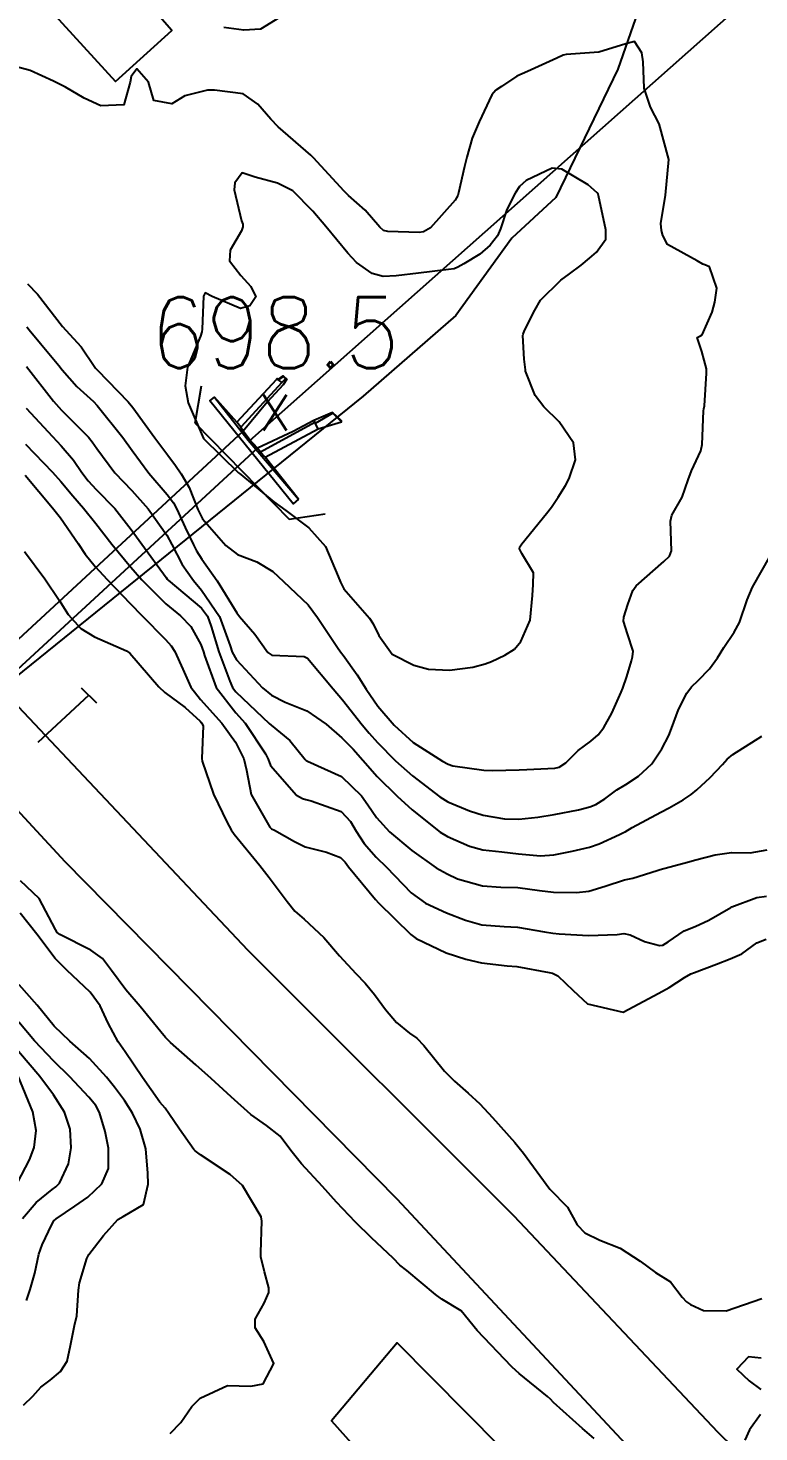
# Model space of a CAD drawing. Header units: metres. Extents: x 298520 to 308411, y 7433745 to 7450750.
# Drawn here: x 300390 to 300431.1, y 7448839 to 7448917.9 of the extents above; entities that cross this region are included whole.
import ezdxf
from ezdxf.enums import TextEntityAlignment as Align

# ---------------------------------------------------------------- set-up
doc = ezdxf.new("R2010")
doc.units = ezdxf.units.M
doc.header["$LTSCALE"] = 10
doc.linetypes.add('CONTINUO', pattern=[0])
doc.linetypes.add('TRACEJADO', pattern=[8.7, 8, -0.7])
for name, color, linetype in [('Canaleta de Drenagem', 151, 'Continuous'), ('Curvas de Nivel 1m', 11, 'Continuous'), ('Curvas de Nivel 5m', 15, 'Continuous'), ('Edificações', 30, 'Continuous'), ('GALERIA', 45, 'Continuous'), ('Hidrografia', 140, 'Continuous'), ('Linha Férrea', 251, 'TRACKS'), ('Pontes e viadutos', 190, 'Continuous'), ('Pontos Cotados', 45, 'Continuous'), ('Pórtico', 62, 'Continuous'), ('TEXTO', 45, 'Continuous')]:
    doc.layers.add(name, color=color, linetype=linetype)
doc.styles.add('Style-STANDARD', font='STANDARD.shx')
doc.linetypes.add('TRACKS', pattern='A,0.15,[130,ltypeshp.shx,S=0.25,R=0,X=0,Y=0],0.15', length=0.3)

# ---------------------------------------------------------------- blocks, each defined once
blk = doc.blocks.new('ELVTXT_69')
at = {"layer": 'Pontos Cotados', "linetype": 'Continuous', "style": 'Style-STANDARD'}
for s, height, p in [('698.5', 4, (0, 4)), ('x', 3, (0, 0))]:
    blk.add_text(s, height=height, dxfattribs=at).set_placement(p, align=Align.MIDDLE_CENTER)

msp = doc.modelspace()

# ---------------------------------------------------------------- linework, layer by layer
at = {"layer": 'Canaleta de Drenagem'}
msp.add_lwpolyline([(300390.623, 7448921.874), (300390.081, 7448920.208), (300394.885, 7448914.927), (300398.051, 7448917.799), (300393.432, 7448923.109), (300391.577, 7448922.746), (300385.029, 7448929.911), (300377.501, 7448938.437), (300370.842, 7448945.762), (300363.124, 7448954.192), (300355.835, 7448962.264), (300347.955, 7448971.025), (300342.219, 7448976.753), (300341.341, 7448975.9), (300347.014, 7448970.139), (300354.875, 7448961.399), (300362.168, 7448953.323), (300369.887, 7448944.891), (300376.538, 7448937.574), (300384.068, 7448929.047)], close=True, dxfattribs=at)
at = {"layer": 'Curvas de Nivel 1m', "flags": 128}
for points, elevation in [([(300404.119, 7448918.53), (300403.04, 7448917.885), (300402.108, 7448917.814), (300400.984, 7448917.967)], 703), ([(300389.939, 7448903.545), (300390.5, 7448902.964), (300391.906, 7448901.151), (300392.089, 7448900.947), (300392.958, 7448899.999), (300393.679, 7448898.923), (300393.768, 7448898.808), (300393.881, 7448898.693), (300395.597, 7448896.903), (300395.858, 7448896.59), (300397.104, 7448894.887), (300397.823, 7448893.915), (300398.264, 7448893.32), (300398.582, 7448892.868), (300399.035, 7448892.091), (300399.513, 7448890.854), (300399.785, 7448890.323), (300401.102, 7448888.837), (300401.758, 7448888.32), (300402.85, 7448887.91), (300403.749, 7448887.362), (300404.349, 7448886.794), (300405.723, 7448885.484), (300406.259, 7448884.775), (300407.426, 7448883.032), (300407.615, 7448882.761), (300407.692, 7448882.661), (300408.491, 7448881.558), (300408.996, 7448880.74), (300409.659, 7448879.781), (300410.564, 7448878.721), (300411.633, 7448877.747), (300413.301, 7448876.693), (300413.62, 7448876.525), (300413.874, 7448876.432), (300415.616, 7448876.187), (300416.111, 7448876.159), (300417.616, 7448876.202), (300418.036, 7448876.217), (300419.618, 7448876.303), (300419.864, 7448876.363), (300420.236, 7448876.604), (300420.925, 7448877.302), (300421.635, 7448877.816), (300422.05, 7448878.174), (300422.369, 7448878.583), (300422.831, 7448879.399), (300423.351, 7448880.573), (300423.441, 7448880.798), (300423.676, 7448881.459), (300423.923, 7448882.333), (300423.987, 7448882.566), (300424.023, 7448882.891), (300423.706, 7448883.854), (300423.471, 7448884.572), (300423.495, 7448884.794), (300423.727, 7448885.505), (300424, 7448886.305), (300424.186, 7448886.563), (300425.757, 7448887.934), (300426.061, 7448888.236), (300426.186, 7448888.536), (300426.124, 7448890.192), (300426.205, 7448890.536), (300426.775, 7448891.553), (300427.116, 7448892.527), (300427.313, 7448893.03), (300427.829, 7448894.151), (300427.913, 7448894.519), (300427.979, 7448896.401), (300427.995, 7448896.518), (300428.03, 7448896.683), (300428.153, 7448898.516), (300428.147, 7448898.777), (300427.895, 7448899.739), (300427.634, 7448900.523), (300427.805, 7448900.62), (300427.905, 7448900.69), (300428.474, 7448901.962), (300428.63, 7448902.51), (300428.74, 7448903.308), (300428.317, 7448904.515), (300428.051, 7448904.616), (300427.954, 7448904.661), (300427.628, 7448904.851), (300425.965, 7448905.755), (300425.697, 7448906.271), (300425.616, 7448906.545), (300425.58, 7448906.945), (300425.835, 7448908.543), (300426.023, 7448910.54), (300425.486, 7448912.549), (300424.992, 7448913.486), (300424.634, 7448914.554), (300424.596, 7448916.047), (300424.521, 7448916.556), (300424.102, 7448917.176), (300423.61, 7448917.057), (300422.093, 7448916.59), (300420.246, 7448916.454), (300420.091, 7448916.422), (300419.724, 7448916.25), (300418.082, 7448915.505), (300417.485, 7448915.239), (300416.615, 7448914.655), (300416.285, 7448914.444), (300416.068, 7448914.192), (300415.348, 7448912.667), (300414.971, 7448911.738), (300414.665, 7448910.674), (300414.538, 7448910.154), (300414.196, 7448908.678), (300414.151, 7448908.529), (300413.999, 7448908.262), (300412.622, 7448906.7), (300412.217, 7448906.469), (300411.979, 7448906.437), (300410.209, 7448906.498), (300409.98, 7448906.553), (300409.767, 7448906.733), (300408.942, 7448907.695), (300408.001, 7448908.528), (300407.754, 7448908.762), (300406.022, 7448910.639), (300405.876, 7448910.781), (300404.047, 7448912.392), (300403.639, 7448912.806), (300402.9, 7448913.657), (300402.067, 7448914.239), (300400.462, 7448914.453), (300400.069, 7448914.444), (300398.798, 7448914.13), (300398.061, 7448913.68), (300397.037, 7448913.86), (300396.739, 7448914.89), (300396.084, 7448915.643), (300395.764, 7448915.217), (300395.713, 7448914.904), (300395.352, 7448913.615), (300394.059, 7448913.561), (300393.122, 7448913.992), (300392.07, 7448914.614), (300391.406, 7448914.957), (300390.082, 7448915.55), (300389.306, 7448915.756)], 702), ([(300389.905, 7448901.122), (300390.024, 7448900.969), (300390.657, 7448900.2), (300391.69, 7448898.952), (300391.881, 7448898.709), (300392.71, 7448897.776), (300393.646, 7448896.923), (300393.86, 7448896.708), (300395.302, 7448894.905), (300395.826, 7448894.177), (300396.754, 7448892.891), (300397.801, 7448891.696), (300398.159, 7448891.237), (300398.342, 7448890.872), (300398.8, 7448889.842), (300399.27, 7448888.857), (300399.438, 7448888.534), (300399.755, 7448888.058), (300400.607, 7448886.841), (300401.716, 7448885.038), (300401.864, 7448884.828), (300402.723, 7448883.834), (300403.46, 7448882.812), (300403.691, 7448882.662), (300405.498, 7448882.59), (300405.69, 7448882.486), (300407.139, 7448880.765), (300407.664, 7448880.135), (300408.775, 7448878.743), (300409.166, 7448878.265), (300409.633, 7448877.75), (300410.641, 7448876.72), (300411.61, 7448875.859), (300413.134, 7448874.695), (300413.59, 7448874.414), (300414.809, 7448873.895), (300415.583, 7448873.658), (300416.777, 7448873.452), (300417.581, 7448873.439), (300418.659, 7448873.552), (300419.584, 7448873.687), (300420.946, 7448873.96), (300421.588, 7448874.119), (300421.925, 7448874.251), (300422.426, 7448874.582), (300423.1, 7448875.075), (300423.605, 7448875.381), (300424.329, 7448875.842), (300425.082, 7448876.548), (300425.631, 7448877.379), (300426.029, 7448878.146), (300426.189, 7448878.535), (300426.578, 7448879.606), (300427.053, 7448880.526), (300427.316, 7448880.875), (300427.674, 7448881.226), (300428.313, 7448881.884), (300428.771, 7448882.509), (300429.121, 7448883.084), (300429.708, 7448883.96), (300430.005, 7448884.496), (300430.442, 7448885.78), (300430.732, 7448886.485), (300431.761, 7448888.27)], 703), ([(300389.882, 7448898.908), (300391.394, 7448896.955), (300391.855, 7448896.433), (300393.358, 7448894.927), (300393.574, 7448894.667), (300393.827, 7448894.286), (300394.858, 7448892.91), (300395.803, 7448891.915), (300396.729, 7448890.891), (300397.771, 7448889.409), (300398.058, 7448888.876), (300398.641, 7448887.756), (300399.27, 7448886.857), (300399.735, 7448886.322), (300400.733, 7448884.84), (300401.348, 7448883.182), (300401.456, 7448882.832), (300401.689, 7448882.39), (300403.153, 7448880.815), (300403.667, 7448880.405), (300404.444, 7448880.016), (300405.654, 7448879.526), (300406.753, 7448878.769), (300407.635, 7448878.015), (300408.257, 7448877.378), (300408.801, 7448876.742), (300409.609, 7448875.833), (300410.733, 7448874.719), (300411.585, 7448873.96), (300413.167, 7448872.694), (300413.571, 7448872.448), (300414.807, 7448871.913), (300415.563, 7448871.708), (300416.625, 7448871.587), (300417.561, 7448871.487), (300418.817, 7448871.371), (300419.561, 7448871.426), (300420.592, 7448871.634), (300421.566, 7448871.852), (300422.101, 7448872.051), (300423.256, 7448872.573), (300423.473, 7448872.672), (300423.574, 7448872.723), (300423.969, 7448872.956), (300425.586, 7448873.822), (300426.051, 7448874.073), (300426.847, 7448874.527), (300427.297, 7448874.823), (300427.601, 7448875.077), (300428.349, 7448875.776), (300429.059, 7448876.506), (300429.324, 7448876.805), (300429.629, 7448877.073), (300431.271, 7448878.107)], 704), ([(300389.829, 7448894.538), (300391.343, 7448892.955), (300391.808, 7448892.424), (300392.482, 7448891.622), (300393.077, 7448890.931), (300393.78, 7448890.057), (300394.683, 7448888.911), (300395.75, 7448887.607), (300396.375, 7448886.894), (300397.723, 7448885.553), (300398.536, 7448884.868), (300399.12, 7448884.271), (300399.697, 7448883.264), (300399.844, 7448882.848), (300399.902, 7448882.637), (300400.549, 7448880.841), (300401.652, 7448879.418), (300402.177, 7448878.825), (300403.336, 7448877.103), (300403.474, 7448876.811), (300403.617, 7448876.447), (300405.073, 7448874.788), (300405.411, 7448874.602), (300405.591, 7448874.541), (300405.897, 7448874.47), (300407.584, 7448873.857), (300408.123, 7448873.297), (300408.439, 7448872.747), (300408.88, 7448872.054), (300409.559, 7448871.296), (300410.133, 7448870.724), (300411.532, 7448869.286), (300412.342, 7448868.702), (300413.518, 7448868.16), (300414.582, 7448867.742), (300415.511, 7448867.488), (300416.769, 7448867.389), (300417.51, 7448867.362), (300419.04, 7448867.092), (300419.507, 7448867.007), (300419.865, 7448866.973), (300421.506, 7448866.88), (300423.132, 7448866.949), (300423.507, 7448866.988), (300423.862, 7448866.92), (300424.657, 7448866.553), (300425.5, 7448866.318), (300425.692, 7448866.346), (300426, 7448866.535), (300426.892, 7448867.144), (300427.512, 7448867.396), (300428.286, 7448867.741), (300429.523, 7448868.469), (300429.584, 7448868.499), (300430.986, 7448869.023), (300431.532, 7448869.095)], 706), ([(300389.811, 7448892.789), (300391.346, 7448890.954), (300391.784, 7448890.386), (300392.788, 7448888.935), (300393.177, 7448888.349), (300393.75, 7448887.64), (300394.422, 7448886.913), (300395.723, 7448885.55), (300396.369, 7448884.893), (300397.7, 7448883.539), (300398.011, 7448883.19), (300398.224, 7448882.872), (300398.683, 7448881.865), (300399.129, 7448880.858), (300399.663, 7448880.165), (300400.874, 7448878.838), (300401.632, 7448877.758), (300402.104, 7448876.825), (300402.258, 7448876.179), (300402.532, 7448874.821), (300403.575, 7448872.973), (300403.659, 7448872.894), (300403.842, 7448872.806), (300404.958, 7448872.18), (300405.564, 7448871.872), (300406.764, 7448871.565), (300407.558, 7448871.279), (300407.808, 7448871.009), (300408, 7448870.753), (300409.526, 7448868.915), (300409.689, 7448868.728), (300411.505, 7448866.943), (300411.816, 7448866.707), (300413.491, 7448865.918), (300414.612, 7448865.547), (300415.483, 7448865.349), (300416.941, 7448865.186), (300417.48, 7448865.134), (300419.287, 7448864.81), (300419.475, 7448864.759), (300419.782, 7448864.615), (300420.646, 7448863.784), (300421.457, 7448863.045), (300423.453, 7448862.57), (300425.464, 7448863.634), (300426.042, 7448863.959), (300426.918, 7448864.526), (300427.279, 7448864.719), (300427.477, 7448864.798), (300428.722, 7448865.27), (300429.489, 7448865.564), (300430.139, 7448865.844), (300430.99, 7448866.478), (300431.505, 7448866.672)], 707), ([(300389.758, 7448888.495), (300390.909, 7448886.958), (300391.725, 7448885.756), (300392.228, 7448884.942), (300392.938, 7448884.164), (300393.701, 7448883.687), (300395.504, 7448882.902), (300395.692, 7448882.772), (300397.33, 7448880.883), (300397.668, 7448880.56), (300398.8, 7448879.719), (300399.644, 7448878.946), (300399.728, 7448878.849), (300399.815, 7448878.674), (300399.753, 7448876.849), (300399.771, 7448876.698), (300400.409, 7448874.842), (300401.173, 7448873.238), (300401.398, 7448872.832), (300401.571, 7448872.592), (300403.015, 7448870.815), (300403.543, 7448870.148), (300404.551, 7448868.795), (300404.983, 7448868.253), (300405.513, 7448867.804), (300406.607, 7448866.769), (300407.488, 7448865.739), (300408.407, 7448864.746), (300408.931, 7448864.202), (300409.461, 7448863.572), (300410.09, 7448862.724), (300410.711, 7448861.983), (300411.44, 7448861.389), (300411.839, 7448861.108), (300412.246, 7448860.702), (300413.411, 7448859.261), (300413.97, 7448858.681), (300414.741, 7448858.014), (300415.39, 7448857.413), (300416.107, 7448856.653), (300417.369, 7448855.234), (300417.858, 7448854.635), (300419.333, 7448852.62), (300420.319, 7448851.602), (300420.878, 7448850.597), (300421.306, 7448850.153), (300422.14, 7448849.742), (300423.294, 7448849.29), (300424.411, 7448848.559), (300425.277, 7448847.929), (300426.124, 7448847.39), (300426.785, 7448846.527), (300427.018, 7448846.281), (300427.259, 7448846.128), (300427.981, 7448845.787), (300429.256, 7448845.765), (300431.263, 7448846.47)], 708), ([(300421.823, 7448838.583), (300421.171, 7448839.146), (300419.533, 7448840.615), (300419.37, 7448840.792), (300419.196, 7448840.943), (300417.607, 7448842.238), (300417.213, 7448842.603), (300417.175, 7448842.64), (300415.243, 7448844.66), (300414.344, 7448845.764), (300413.26, 7448846.431), (300412.891, 7448846.694), (300411.276, 7448848.039), (300410.898, 7448848.334), (300410.508, 7448848.722), (300409.3, 7448849.883), (300408.396, 7448850.749), (300407.324, 7448851.889), (300406.533, 7448852.768), (300405.352, 7448854.033), (300404.755, 7448854.789), (300404.162, 7448855.589), (300403.377, 7448856.192), (300402.51, 7448856.819), (300401.393, 7448857.816), (300400.277, 7448858.841), (300399.414, 7448859.612), (300397.985, 7448860.872), (300397.703, 7448861.144), (300397.439, 7448861.461), (300396.279, 7448862.892), (300395.467, 7448863.827), (300394.655, 7448864.912), (300394.161, 7448865.591), (300393.494, 7448866.063), (300391.748, 7448866.948), (300391.603, 7448867.047), (300391.506, 7448867.223), (300390.594, 7448868.959), (300389.538, 7448869.969)], 708), ([(300397.97, 7448838.872), (300398.556, 7448839.489), (300399.188, 7448840.393), (300399.656, 7448840.853), (300401.2, 7448841.561), (300402.497, 7448841.52), (300403.201, 7448841.662), (300403.793, 7448842.801), (300403.231, 7448844.034), (300402.739, 7448844.815), (300402.757, 7448845.306), (300403.257, 7448846.204), (300403.515, 7448846.806), (300403.518, 7448847.059), (300403.274, 7448847.954), (300403.069, 7448848.812), (300403.059, 7448849.04), (300403.127, 7448850.812), (300403.08, 7448851.048), (300402.032, 7448852.823), (300401.342, 7448853.429), (300399.667, 7448854.538), (300399.362, 7448854.762), (300399.289, 7448854.851), (300398.493, 7448855.982), (300397.887, 7448856.872), (300397.673, 7448857.162), (300397.389, 7448857.508), (300396.402, 7448858.89), (300395.424, 7448860.338), (300395.029, 7448860.906), (300394.471, 7448861.943), (300394.022, 7448862.921), (300393.465, 7448863.705), (300392.155, 7448864.943), (300391.489, 7448865.599), (300390.457, 7448866.96), (300389.515, 7448868.141)], 707), ([(300389.7, 7448840.453), (300390.227, 7448840.96), (300390.678, 7448841.476), (300391.202, 7448841.875), (300391.789, 7448842.362), (300392.157, 7448842.941), (300392.346, 7448843.819), (300392.583, 7448844.937), (300392.702, 7448845.482), (300392.799, 7448846.935), (300392.853, 7448847.348), (300393.281, 7448848.703), (300393.395, 7448848.928), (300394.205, 7448850.011), (300395.012, 7448850.905), (300395.315, 7448851.067), (300396.464, 7448851.746), (300396.729, 7448852.886), (300396.712, 7448853.517), (300396.591, 7448854.888), (300396.283, 7448855.982), (300395.849, 7448856.895), (300395.39, 7448857.61), (300394.837, 7448858.348), (300394.387, 7448858.915), (300393.418, 7448859.961), (300392.314, 7448860.941), (300391.441, 7448861.787), (300390.475, 7448862.96), (300389.47, 7448864.1)], 706), ([(300389.649, 7448850.967), (300390.424, 7448851.857), (300391.329, 7448852.603), (300391.534, 7448852.745), (300391.74, 7448852.946), (300392.245, 7448854.046), (300392.399, 7448854.94), (300392.332, 7448855.982), (300392.009, 7448856.944), (300391.393, 7448857.929), (300390.62, 7448858.958), (300389.424, 7448860.364)], 704), ([(300389.373, 7448852.97), (300390.054, 7448854.262), (300390.31, 7448854.961), (300390.428, 7448855.904), (300390.235, 7448856.961), (300389.403, 7448858.97)], 703), ([(300431.222, 7448843.103), (300430.524, 7448843.18), (300429.862, 7448842.49), (300430.559, 7448841.832), (300431.202, 7448841.341)], 708), ([(300431.185, 7448839.93), (300430.572, 7448839.079), (300430.318, 7448838.483)], 708)]:
    msp.add_lwpolyline(points, dxfattribs=dict(at, elevation=elevation))
at = {"layer": 'Curvas de Nivel 1m', "elevation": 701, "flags": 128}
msp.add_lwpolyline([(300419.458, 7448910.059), (300418.01, 7448909.372), (300417.63, 7448909.021), (300417.379, 7448908.646), (300416.91, 7448907.734), (300416.56, 7448906.654), (300416.384, 7448906.248), (300415.969, 7448905.725), (300415.399, 7448905.228), (300414.494, 7448904.675), (300414.149, 7448904.48), (300413.95, 7448904.403), (300413.622, 7448904.357), (300411.947, 7448904.157), (300410.675, 7448903.993), (300409.945, 7448903.966), (300409.332, 7448904.125), (300408.457, 7448904.752), (300407.961, 7448905.274), (300406.721, 7448906.773), (300405.991, 7448907.635), (300404.863, 7448908.791), (300404.007, 7448909.219), (300402.751, 7448909.56), (300402.013, 7448909.797), (300401.611, 7448909.23), (300401.571, 7448908.834), (300401.986, 7448907.102), (300402.057, 7448906.902), (300402.061, 7448906.829), (300402.051, 7448906.76), (300401.978, 7448906.528), (300401.346, 7448905.452), (300401.297, 7448904.837), (300401.945, 7448904.022), (300402.509, 7448903.392), (300402.783, 7448902.817), (300402.441, 7448902.306), (300401.923, 7448902.159), (300400.328, 7448902.846), (300399.935, 7448903.05), (300399.846, 7448902.851), (300399.764, 7448900.994), (300399.753, 7448900.852), (300399.662, 7448900.615), (300398.942, 7448898.864), (300398.812, 7448897.806), (300398.969, 7448896.863), (300399.833, 7448894.85), (300401.814, 7448892.908), (300401.859, 7448892.875), (300401.937, 7448892.828), (300403.79, 7448891.282), (300404.466, 7448890.793), (300405.773, 7448889.82), (300406.707, 7448888.771), (300407.419, 7448887.09), (300407.544, 7448886.762), (300407.737, 7448886.389), (300409.187, 7448884.738), (300409.394, 7448884.419), (300409.703, 7448883.756), (300410.464, 7448882.722), (300411.687, 7448882.091), (300412.512, 7448881.874), (300413.684, 7448881.806), (300414.994, 7448881.979), (300415.688, 7448882.164), (300416.052, 7448882.293), (300416.803, 7448882.649), (300417.337, 7448883.003), (300417.701, 7448883.419), (300418.224, 7448884.632), (300418.354, 7448886.01), (300418.397, 7448886.63), (300418.408, 7448887.289), (300417.76, 7448888.37), (300417.631, 7448888.641), (300417.648, 7448888.757), (300417.766, 7448888.929), (300419.14, 7448890.62), (300419.418, 7448890.986), (300419.797, 7448891.547), (300420.214, 7448892.198), (300420.429, 7448892.604), (300420.774, 7448893.65), (300420.659, 7448894.602), (300419.85, 7448895.782), (300418.993, 7448896.623), (300418.515, 7448897.276), (300417.971, 7448898.639), (300417.955, 7448898.71), (300417.89, 7448899.306), (300417.819, 7448900.641), (300417.828, 7448900.717), (300417.907, 7448900.92), (300418.484, 7448902.072), (300418.813, 7448902.627), (300419.944, 7448903.76), (300420.446, 7448904.107), (300421.093, 7448904.599), (300421.559, 7448904.992), (300421.96, 7448905.341), (300422.49, 7448906.062), (300422.49, 7448906.585), (300422.075, 7448908.516), (300422.053, 7448908.589), (300422.004, 7448908.668), (300421.485, 7448909.119), (300420.017, 7448910.01)], close=True, dxfattribs=at)
at = {"layer": 'Curvas de Nivel 5m', "elevation": 705, "flags": 128}
for points in [[(300389.857, 7448896.547), (300391.342, 7448894.955), (300391.828, 7448894.439), (300392.514, 7448893.634), (300392.992, 7448892.932), (300393.345, 7448892.464), (300393.804, 7448891.98), (300394.85, 7448890.909), (300395.775, 7448889.735), (300396.37, 7448888.894), (300397.744, 7448887.033), (300397.801, 7448886.937), (300397.858, 7448886.878), (300399.72, 7448885.301), (300400.063, 7448884.846), (300400.274, 7448884.277), (300400.705, 7448882.84), (300401.314, 7448881.197), (300401.479, 7448880.832), (300401.669, 7448880.59), (300403.541, 7448878.811), (300403.642, 7448878.722), (300404.697, 7448877.857), (300405.571, 7448876.781), (300405.622, 7448876.731), (300405.702, 7448876.699), (300407.609, 7448875.823), (300408.733, 7448874.743), (300409.086, 7448874.235), (300409.581, 7448873.517), (300410.308, 7448872.723), (300411.562, 7448871.658), (300412.942, 7448870.696), (300413.548, 7448870.355), (300414.145, 7448870.08), (300415.538, 7448869.671), (300416.58, 7448869.607), (300417.537, 7448869.583), (300418.747, 7448869.416), (300419.533, 7448869.319), (300420.838, 7448869.296), (300421.535, 7448869.38), (300422.455, 7448869.665), (300423.545, 7448870.011), (300423.996, 7448870.114), (300425.369, 7448870.543), (300425.553, 7448870.596), (300427.078, 7448871.005), (300427.559, 7448871.15), (300428.648, 7448871.423), (300429.563, 7448871.552), (300430.61, 7448871.531), (300431.565, 7448871.696)], [(300389.868, 7448846.353), (300390.093, 7448846.962), (300390.352, 7448847.879), (300390.575, 7448848.957), (300390.765, 7448849.481), (300391.308, 7448850.631), (300391.421, 7448850.839), (300391.54, 7448850.948), (300392.602, 7448851.655), (300393.325, 7448852.163), (300394.117, 7448852.918), (300394.485, 7448853.774), (300394.485, 7448854.913), (300394.305, 7448855.849), (300393.988, 7448856.921), (300393.774, 7448857.312), (300393.391, 7448857.782), (300392.315, 7448858.941), (300391.416, 7448859.815), (300390.33, 7448860.961), (300389.443, 7448862.007)]]:
    msp.add_lwpolyline(points, dxfattribs=at)
at = {"layer": 'Edificações'}
msp.add_lwpolyline([(300422.353, 7448832.236), (300410.741, 7448843.966), (300407.046, 7448839.573), (300419.892, 7448825.186), (300422.179, 7448827.426), (300420.199, 7448829.854)], close=True, dxfattribs=at)
at = {"layer": 'GALERIA', "linetype": 'TRACEJADO', "flags": 128}
for points in [[(300368.592, 7448864.276), (300402.068, 7448895.26)], [(300369.373, 7448863.44), (300402.875, 7448894.304)]]:
    msp.add_lwpolyline(points, dxfattribs=at)
at = {"layer": 'GALERIA', "linetype": 'CONTINUO'}
for points in [[(300401.709, 7448895.764, 699.931), (300403.963, 7448898.185, 699.076), (300404.246, 7448897.991, 699.074), (300401.937, 7448895.483, 699.945)], [(300404.523, 7448898.184, 698.387), (300404.317, 7448897.875, 698.409), (300403.428, 7448896.892, 698.567), (300402.068, 7448895.26, 698.073)], [(300403.963, 7448898.185, 699.076), (300403.992, 7448898.218, 698.463), (300404.064, 7448898.184, 698.517), (300404.035, 7448898.135, 699.008)], [(300404.246, 7448897.991, 699.074), (300404.469, 7448898.218, 699.006), (300404.329, 7448898.339, 698.996), (300404.035, 7448898.135, 699.008)], [(300404.064, 7448898.184, 698.517), (300404.323, 7448898.368, 698.343), (300404.329, 7448898.339, 698.996)], [(300404.323, 7448898.368, 698.343), (300404.523, 7448898.184, 698.387), (300404.469, 7448898.218, 699.006)], [(300405.193, 7448891.428, 700.375), (300403.313, 7448893.806, 699.92), (300403.046, 7448894.074, 699.936), (300402.875, 7448894.304, 698.105), (300402.424, 7448894.784, 698.069), (300402.068, 7448895.26, 698.073), (300401.937, 7448895.483, 699.945), (300401.709, 7448895.764, 699.931), (300400.459, 7448897.182, 700.454)], [(300407.097, 7448896.316, 698.338), (300406.053, 7448895.868, 698.402), (300406.132, 7448895.701, 699.019)], [(300406.289, 7448895.396, 699.086), (300407.598, 7448895.783, 699.091), (300407.122, 7448896.275, 698.895), (300406.132, 7448895.701, 699.019)], [(300407.598, 7448895.783, 699.091), (300407.613, 7448895.848, 698.344), (300407.097, 7448896.316, 698.338), (300407.122, 7448896.275, 698.895)], [(300406.104, 7448895.755, 699.05), (300406.053, 7448895.868, 698.402), (300404.883, 7448895.237, 698.486), (300402.875, 7448894.304, 698.105)], [(300403.313, 7448893.806, 699.92), (300406.289, 7448895.396, 699.086), (300406.104, 7448895.755, 699.05), (300403.046, 7448894.074, 699.936)], [(300402.875, 7448894.304, 698.105), (300402.82, 7448894.323, 699.1), (300402.396, 7448894.76, 699.688), (300402.062, 7448895.242, 699.091), (300402.068, 7448895.26, 698.073)]]:
    msp.add_polyline3d(points, dxfattribs=at)
msp.add_polyline3d([(300405.193, 7448891.428, 700.375), (300404.891, 7448891.172, 700.365), (300400.203, 7448896.968, 700.472), (300400.459, 7448897.182, 700.454), (300402.357, 7448894.759, 700.506)], close=True, dxfattribs=at)
at = {"layer": 'Hidrografia', "elevation": 707.747}
msp.add_lwpolyline([(300424.434, 7448919.291), (300423.156, 7448915.635), (300419.666, 7448908.407), (300417.197, 7448906.111), (300414.047, 7448901.775), (300408.826, 7448897.223), (300355.983, 7448854.552), (300350.737, 7448851.89), (300343.426, 7448846.65), (300341.343, 7448840.494), (300334.549, 7448831.733), (300329.045, 7448826.064), (300318.381, 7448817.646), (300315.444, 7448805.228), (300311.144, 7448801.277), (300305.21, 7448797.927)], dxfattribs=at)
at = {"layer": 'Linha Férrea', "flags": 128}
for points in [[(298729.261, 7450749.95), (298734.809, 7450730.65), (298742.343, 7450703.451), (298750.119, 7450676.237), (298757.889, 7450649.199), (298765.189, 7450623.712), (298769.985, 7450606.424), (298776.494, 7450583.287), (298783.055, 7450560.248), (298788.164, 7450542.214), (298793.821, 7450521.584), (298798.125, 7450506.606), (298804.386, 7450484.418), (298809.295, 7450466.837), (298814.551, 7450448.858), (298819.559, 7450431.225), (298826.267, 7450408.649), (298831.926, 7450389.314), (298837.135, 7450370.779), (298842.092, 7450352.398), (298847.802, 7450331.823), (298852.149, 7450316.412), (298858.34, 7450294.769), (298862.969, 7450278.965), (298867.952, 7450260.088), (298870.924, 7450249.95), (298873.722, 7450238.982), (298878.355, 7450222.697), (298882.025, 7450210.358), (298885.603, 7450197.651), (298890.189, 7450181.049), (298894.637, 7450166.006), (298898.995, 7450149.812), (298904.361, 7450131.79), (298908.122, 7450117.709), (298911.93, 7450103.946), (298916.104, 7450089.039), (298920.554, 7450073.399), (298923.212, 7450064.319), (298926.468, 7450052.577), (298930.321, 7450038.956), (298934.723, 7450023.223), (298938.252, 7450011.622), (298941.509, 7449999.193), (298944.399, 7449989.651), (298947.701, 7449977.682), (298952.335, 7449961.49), (298956.967, 7449946.581), (298961.92, 7449929.017), (298965.909, 7449915.258), (298970.082, 7449900.905), (298973.936, 7449887.787), (298977.788, 7449874.853), (298981.549, 7449862.469), (298986.366, 7449847.197), (298989.852, 7449836.37), (298994.575, 7449822.337), (298999.437, 7449807.292), (299004.068, 7449794.269), (299008.7, 7449781.657), (299013.057, 7449770.328), (299018.285, 7449757.718), (299022.322, 7449748.037), (299026.817, 7449737.63), (299031.861, 7449726.852), (299036.814, 7449716.896), (299043.096, 7449705.205), (299047.821, 7449696.534), (299054.335, 7449685.572), (299060.664, 7449675.852), (299069.469, 7449663.104), (299077.541, 7449652.872), (299085.429, 7449643.336), (299089.832, 7449637.784), (299098.728, 7449628.561), (299107.993, 7449618.793), (299117.442, 7449610.031), (299127.077, 7449601.223), (299138.453, 7449591.782), (299150.409, 7449582.651), (299162.779, 7449573.982), (299174.004, 7449567.002), (299185.962, 7449560.295), (299199.698, 7449553.222), (299213.253, 7449547.024), (299227.033, 7449541.5), (299241.999, 7449536.525), (299258.424, 7449531.831), (299277.224, 7449527.814), (299295.935, 7449525.032), (299311.589, 7449523.57), (299326.876, 7449522.883), (299340.975, 7449522.747), (299353.572, 7449523.111), (299369.274, 7449524.069), (299382.826, 7449525.211), (299396.609, 7449526.717), (299414.178, 7449529.501), (299430.969, 7449532.603), (299440.142, 7449534.839), (299451.094, 7449537.487), (299469.666, 7449542.917), (299486.963, 7449547.755), (299510.376, 7449554.83), (299531.414, 7449561.037), (299544.903, 7449564.894), (299559.186, 7449569.068), (299590.197, 7449576.665), (299616.417, 7449582.259), (299645.03, 7449585.805), (299675.251, 7449587.635), (299705.522, 7449586.259), (299732.882, 7449582.825), (299762.581, 7449576.088), (299791.888, 7449566.944), (299816.217, 7449556.896), (299840.774, 7449544.781), (299859.676, 7449534.387), (299878.529, 7449521.308), (299897.376, 7449507.135), (299919.538, 7449486.991), (299927.658, 7449478.626), (299947.133, 7449456.962), (299961.499, 7449437.961), (299971.137, 7449424.784), (299981.869, 7449408.322), (299997.595, 7449383.682), (300016.228, 7449354.96), (300035.864, 7449324.687), (300055.136, 7449295.587), (300073.232, 7449268.397), (300085.868, 7449249.95), (300089.501, 7449244.778), (300101.211, 7449227.647), (300111.197, 7449214.14), (300124.752, 7449194.736), (300135.909, 7449179.759), (300148.296, 7449162.129), (300160.805, 7449144.566), (300173.129, 7449128.481), (300185.523, 7449112.088), (300198.402, 7449095.758), (300207.462, 7449083.98), (300220.094, 7449068.515), (300233.468, 7449051.744), (300246.778, 7449035.349), (300263.478, 7449015.076), (300277.526, 7448998.444), (300292.814, 7448981.501), (300306.688, 7448964.856), (300324.623, 7448944.393), (300340.398, 7448926.517), (300357.9, 7448907.843), (300372.755, 7448891.817), (300392.041, 7448871.054), (300410.717, 7448852.066), (300427.475, 7448834.137), (300439.245, 7448822.858), (300454.898, 7448806.525), (300473.448, 7448788.164), (300493.111, 7448768.808), (300511.705, 7448749.95), (300518.198, 7448743.612), (300525.672, 7448735.984), (300530.889, 7448730.361), (300538.141, 7448723.284), (300543.771, 7448717.624), (300548.924, 7448711.903), (300554.778, 7448706.093), (300562.444, 7448698.573), (300570.483, 7448690.198), (300580.06, 7448680.508), (300590.013, 7448670.628), (300599.102, 7448661.391), (300608.565, 7448651.702), (300616.68, 7448643.32), (300625.581, 7448633.859), (300633.62, 7448625.859), (300641.21, 7448617.858), (300649.582, 7448609.897), (300659.386, 7448599.72), (300667.387, 7448591.231), (300676.098, 7448582.784), (300683.871, 7448574.669), (300691.725, 7448567.153), (300703.33, 7448554.876), (300711.744, 7448546.351), (300718.093, 7448539.767), (300726.506, 7448530.983), (300733.153, 7448523.695), (300741.152, 7448514.418), (300747.426, 7448507.242), (300750.054, 7448504.018), (300758.169, 7448493.99), (300764.854, 7448485.238), (300772.251, 7448475.55), (300781.114, 7448462.855), (300788.178, 7448452.147), (300795.99, 7448439.115), (300802.712, 7448427.661), (300809.137, 7448414.665), (300814.959, 7448402.42), (300819.763, 7448391.601), (300824.722, 7448378.533), (300829.079, 7448366.59), (300833.249, 7448353.858), (300836.592, 7448342.438), (300839.822, 7448330.572), (300842.678, 7448317.912), (300845.758, 7448304.202), (300848.387, 7448291.169), (300849.927, 7448279.903), (300851.843, 7448266.756), (300852.632, 7448254.174), (300852.974, 7448249.95), (300853.718, 7448237.64), (300853.896, 7448226.066), (300854.164, 7448215.145), (300853.836, 7448203.832), (300853.598, 7448192.905), (300852.795, 7448182.25), (300851.991, 7448170.79), (300850.801, 7448159.302), (300849.223, 7448146.768), (300848.151, 7448135.486), (300846.96, 7448124.114), (300845.442, 7448113.546), (300844.222, 7448102.204), (300842.288, 7448090.385), (300840.978, 7448078.33), (300839.608, 7448068.386), (300838.209, 7448056.39), (300836.541, 7448045.166), (300835.023, 7448032.665), (300833.535, 7448020.341), (300832.284, 7448009.205), (300831.094, 7447998.637), (300829.874, 7447985.926), (300828.432, 7447973.713), (300826.546, 7447955.639), (300825.162, 7447943.391), (300824.986, 7447942.247), (300823.836, 7447930.96), (300822.657, 7447919.829), (300821.593, 7447909.075), (300820.243, 7447895.408), (300819.533, 7447885.934), (300818.679, 7447872.07), (300818.298, 7447858.799), (300817.927, 7447851.916), (300817.786, 7447841.862), (300817.933, 7447833.489), (300818.516, 7447815.843), (300820.361, 7447795.876), (300822.449, 7447776.733), (300825.922, 7447758.996), (300827.722, 7447750.217), (300828.687, 7447743.229), (300830.467, 7447731.539), (300833.751, 7447711.152), (300838.977, 7447681.969), (300842.161, 7447664.851), (300846.249, 7447643.566), (300856.898, 7447587.933), (300861.3, 7447564.706), (300863.731, 7447552.015), (300867.081, 7447534.8), (300870.251, 7447518.153), (300879.139, 7447471.406), (300882.717, 7447452.426), (300886.196, 7447433.436), (300890.621, 7447408.952), (300893.065, 7447393.996), (300894.895, 7447382.534), (300896.018, 7447374.923), (300897.056, 7447367.88), (300898.671, 7447355.202), (300899.884, 7447344.173), (300901.155, 7447328.57), (300902.425, 7447306.17), (300902.632, 7447290.927), (300902.643, 7447274.906), (300901.209, 7447249.806), (300899.894, 7447235.454), (300897.424, 7447214.973), (300896.24, 7447207.108, -0.017609), (300893.245, 7447191.067), (300890.79, 7447180.008), (300886.347, 7447162.337), (300883.122, 7447151.267), (300877.521, 7447133.871), (300873.858, 7447123.752), (300865.532, 7447103.056), (300859.822, 7447090.388), (300850.503, 7447071.406), (300846.315, 7447063.106), (300836.805, 7447045.834), (300827.664, 7447031.197), (300815.395, 7447013.014), (300803.069, 7446996.228), (300792.968, 7446983.245), (300781.446, 7446969.292), (300759.63, 7446945.435), (300748.36, 7446933.669), (300737.301, 7446922.447), (300720.178, 7446905.644), (300707.821, 7446893.561), (300697.057, 7446883.028), (300686.376, 7446872.224), (300676.506, 7446862.329), (300660.145, 7446845.845), (300651.989, 7446837.638), (300637.917, 7446823.835), (300624.102, 7446810.419), (300614.955, 7446801.573), (300610.107, 7446796.538), (300599.124, 7446785.64, 0.017844), (300588.776, 7446774.611), (300582.973, 7446768.596), (300572.807, 7446757.15), (300570.635, 7446754.423, -0.018804), (300566.868, 7446749.902, -0.021463), (300565.197, 7446747.771, 0.014089), (300560.744, 7446742.236), (300556.818, 7446737.065), (300549.018, 7446726.402), (300544.903, 7446720.152), (300542.989, 7446717.435), (300540.702, 7446714.014), (300534.516, 7446704.131), (300528.813, 7446694.775), (300525.37, 7446688.688), (300519.775, 7446678.443, 0.017217), (300513.559, 7446666.068), (300510.115, 7446659.471), (300505.35, 7446648.44), (300501.39, 7446638.953, 0.017957), (300498.447, 7446631.125), (300492.383, 7446614.647), (300488.086, 7446600.958), (300484.889, 7446590.082), (300482.448, 7446580.533), (300479.028, 7446566.174), (300474.999, 7446546.195), (300472.245, 7446530.076), (300469.723, 7446510.133), (300467.649, 7446494.09), (300465.343, 7446472.628), (300462.509, 7446448.283), (300460.589, 7446427.75), (300458.173, 7446403.459), (300455.716, 7446377.743), (300453.679, 7446357.578), (300451.179, 7446331.957), (300448.408, 7446302.907), (300446.096, 7446278.461), (300443.948, 7446255.986), (300443.327, 7446249.95), (300441.921, 7446236.026), (300439.714, 7446214.959), (300437.145, 7446189.663), (300434.772, 7446164.489), (300432.986, 7446145.942), (300427.675, 7446092.019), (300425.457, 7446069.071), (300422.052, 7446034.05), (300420.454, 7446017.74), (300416.946, 7445981.751), (300414.159, 7445952.95), (300410.686, 7445916.311), (300408.437, 7445891.812), (300405.718, 7445868.171), (300403.766, 7445842.739), (300401.654, 7445818.651), (300400.337, 7445806.143), (300399.876, 7445801.282), (300399.266, 7445794.558)], [(298905.363, 7450145.031), (298910.207, 7450124.873), (298915.002, 7450108.012), (298921.739, 7450085.266), (298926.98, 7450064.83), (298931.003, 7450051.742), (298934.224, 7450039.953), (298937.65, 7450027.983), (298940.458, 7450017.786), (298943.206, 7450008.624), (298945.866, 7449998.811), (298948.85, 7449988.084), (298952.218, 7449977.183), (298954.849, 7449967.637), (298957.892, 7449956.733), (298961.763, 7449943.848), (298964.896, 7449932.558), (298968.973, 7449920.293), (298972.372, 7449908.382), (298975.8, 7449896.208), (298979.287, 7449884.682), (298982.035, 7449875.079), (298985.463, 7449863.464), (298988.891, 7449853.475), (298994.252, 7449836.792), (298999.642, 7449820.007), (299004.122, 7449806.223), (299009.577, 7449791.55), (299017.072, 7449771.922), (299023.852, 7449755.78), (299031.351, 7449735.099), (299042.615, 7449714.768), (299049.157, 7449702.257), (299057.947, 7449687.795), (299067.128, 7449674.025), (299074.388, 7449663.764), (299083.266, 7449652.271), (299093.226, 7449640.21), (299104.865, 7449628.3), (299116.059, 7449616.929), (299127.188, 7449606.965), (299134.846, 7449600.398), (299146.061, 7449590.999), (299159.8, 7449581.134), (299172.881, 7449572.672), (299188.754, 7449563.553), (299203.487, 7449555.781), (299219.692, 7449548.782), (299229.285, 7449544.979), (299249.695, 7449538.196), (299264.418, 7449534.22), (299286.841, 7449530.183), (299305.276, 7449527.832), (299319.472, 7449527.113), (299340.209, 7449526.73), (299362.575, 7449527.496), (299380.335, 7449528.889), (299402.027, 7449531.43), (299418.393, 7449534.55), (299439.271, 7449538.773), (299455.546, 7449542.61), (299468.219, 7449546.447), (299486.071, 7449551.679), (299502.678, 7449556.429), (299521.873, 7449562.476), (299544.903, 7449569.511), (299558.765, 7449572.874), (299572.65, 7449576.475), (299589.389, 7449580.647), (299603.615, 7449583.903), (299623.713, 7449587.445), (299640.449, 7449589.67), (299657.813, 7449590.983), (299675.925, 7449591.554), (299694.255, 7449591.042), (299708.541, 7449590.126), (299722.182, 7449588.244), (299738.919, 7449585.56), (299759.653, 7449580.821), (299775.25, 7449576.474), (299786.436, 7449572.94), (299797.015, 7449569.282), (299807.003, 7449565.52), (299816.424, 7449561.561), (299823.596, 7449557.979), (299834.148, 7449553.022), (299842.943, 7449548.641), (299850.946, 7449544.045), (299857.58, 7449540.07), (299867.592, 7449534.039), (299879.685, 7449526.144), (299888.765, 7449519.647), (299901.686, 7449509.708), (299911.305, 7449500.703), (299920.635, 7449492.515), (299928.708, 7449484.626), (299935.814, 7449476.733), (299943.925, 7449467.258), (299951.104, 7449459.003), (299957.671, 7449450.784), (299963.484, 7449442.67), (299970.77, 7449432.303), (299976.475, 7449423.904), (299982.432, 7449414.862), (299988.891, 7449404.85), (299995.852, 7449394.443), (300002.312, 7449383.928), (300010.887, 7449370.223), (300018.781, 7449358.239), (300026.569, 7449345.892), (300033.388, 7449335.88), (300041.176, 7449324.037), (300049.358, 7449311.838), (300057.288, 7449299.745), (300065.47, 7449287.364), (300073.508, 7449275.701), (300081.011, 7449264.541), (300090.196, 7449251.298), (300091.164, 7449249.95), (300100.525, 7449236.167), (300109.403, 7449223.951), (300117.162, 7449213.187), (300127.336, 7449198.457), (300139.6, 7449181.446), (300149.952, 7449166.72), (300159.813, 7449153.466), (300168.75, 7449141.382), (300179.779, 7449126.346), (300190.932, 7449112.414), (300203.876, 7449095.222), (300217.308, 7449078.587), (300230.374, 7449062.005), (300242.887, 7449046.162), (300256.877, 7449029.774), (300272.777, 7449010.921), (300288.309, 7448992.868), (300306.303, 7448971.97), (300322.512, 7448953.54), (300337.055, 7448937.024), (300349.196, 7448923.521), (300363.433, 7448907.803), (300372.178, 7448898.27), (300387.649, 7448881.624), (300402.322, 7448866.086), (300417.298, 7448851.105), (300428.763, 7448838.962), (300440.716, 7448827.379), (300454.398, 7448813.148), (300467.461, 7448800.639), (300481.638, 7448785.533), (300502.227, 7448765.254), (300514.06, 7448753.852), (300517.826, 7448749.95), (300528.275, 7448738.976), (300540.783, 7448726.333), (300551.364, 7448715.261), (300568.358, 7448698.083), (300580.431, 7448686.447), (300591.073, 7448675.242), (300605.822, 7448659.996), (300619.827, 7448645.871), (300631.531, 7448633.85), (300641.93, 7448623.388), (300651.196, 7448614.132), (300663.21, 7448601.736), (300675.654, 7448588.967), (300686.366, 7448579.136), (300697.132, 7448567.001), (300714.307, 7448549.82), (300728.065, 7448535.254), (300742.189, 7448519.954), (300754.02, 7448506), (300763.608, 7448493.67), (300772.134, 7448482.969), (300781.594, 7448469.905), (300789.873, 7448457.453), (300798.087, 7448444.138), (300806.367, 7448430.378), (300809.353, 7448423.731), (300815.826, 7448410.715), (300822.176, 7448396.83), (300827.777, 7448382.459), (300832.26, 7448369.325), (300838.297, 7448352.647), (300842.655, 7448335.903), (300846.951, 7448318.72), (300850.061, 7448305.153), (300853.485, 7448286.05), (300855.912, 7448269.922), (300857.341, 7448249.95), (300858.33, 7448231.606), (300857.942, 7448206.205), (300856.925, 7448178.368), (300854.333, 7448156.855), (300851.333, 7448129.708), (300849.095, 7448108.502), (300845.739, 7448085.317), (300843.044, 7448064.17), (300840.396, 7448043.097), (300838.567, 7448030.951), (300837.041, 7448016.016), (300835.11, 7447994.958), (300832.975, 7447975.28), (300830.738, 7447953.623), (300829.108, 7447937.188), (300828.366, 7447933.435), (300827.045, 7447924.743), (300825.629, 7447910.191), (300824.268, 7447895.589), (300822.966, 7447881.617), (300821.953, 7447863.074), (300821.73, 7447846.352), (300821.738, 7447838.346), (300822.298, 7447822.796), (300823.264, 7447806.625), (300824.128, 7447792.391), (300826.211, 7447777.691), (300829.715, 7447760.435), (300831.501, 7447751.07), (300833.495, 7447738.255), (300836.415, 7447720.056), (300862.711, 7447579.549), (300879.787, 7447489.912), (300882.904, 7447473.371), (300886.736, 7447453.399), (300891.84, 7447425.61), (300894.824, 7447408.419), (300897.501, 7447392.308), (300900.259, 7447374.699), (300902.627, 7447356.768), (300903.989, 7447344.999), (300904.86, 7447335.88), (300905.847, 7447322.28), (300906.291, 7447313.022), (300906.573, 7447308.418), (300906.759, 7447298.893), (300906.88, 7447292.725, -0.006984), (300906.844, 7447284.829), (300906.695, 7447276.838), (300906.36, 7447267.883), (300905.744, 7447256.667), (300905.23, 7447249.95), (300904.292, 7447239.525), (300903.012, 7447227.25), (300901.034, 7447212.309), (300899.543, 7447202.921, -0.011988), (300897.909, 7447194.02), (300894.997, 7447180.769), (300891.356, 7447165.387), (300887.457, 7447151.115), (300883.301, 7447137.652), (300876.75, 7447119.219), (300874.099, 7447111.988), (300871.749, 7447106.138, -0.018309), (300868.914, 7447099.764, 0.011681), (300865.826, 7447093.061), (300860.469, 7447081.825), (300851.72, 7447064.422), (300846.208, 7447053.937), (300843.033, 7447048.479), (300836.89, 7447038.137), (300827.206, 7447022.921), (300821.11, 7447014.014), (300814.857, 7447005.089), (300809.628, 7446998.099), (300801.236, 7446986.884), (300791.122, 7446974.407), (300781.425, 7446962.969), (300774.943, 7446955.767), (300762.88, 7446942.762), (300751.299, 7446930.933), (300734.873, 7446914.565), (300727.949, 7446907.628), (300717.868, 7446897.443), (300705.6, 7446885.783), (300698.716, 7446879.048), (300668.127, 7446848.06), (300640.994, 7446821.407), (300627.442, 7446808.23), (300610.345, 7446790.697), (300597.443, 7446778.155), (300592.334, 7446772.486), (300571.229, 7446748.595), (300567.705, 7446744.65), (300564.743, 7446740.8), (300562.62, 7446737.769), (300551.356, 7446722.391), (300544.903, 7446712.981), (300541.869, 7446707.917), (300539.497, 7446704.103, 0.003437), (300530.37, 7446689.205, 0.010632), (300522.744, 7446675.931, 0.016565), (300518.05, 7446666.625, -0.011698), (300511.771, 7446653.868, 0.029635), (300510.132, 7446650.211), (300505.481, 7446638.898), (300500.314, 7446625.471), (300492.316, 7446601.197), (300488.229, 7446587.047), (300485.297, 7446575.185), (300482.347, 7446562.473), (300481.087, 7446556.089, 0.004599), (300479.148, 7446545.763), (300476.443, 7446530.265), (300474.645, 7446518.085), (300472.755, 7446502.987), (300471.297, 7446490.618), (300469.17, 7446472.092), (300467.901, 7446459.793), (300466.767, 7446449.806), (300465.445, 7446435.701), (300463.191, 7446412.592), (300462.659, 7446405.266), (300461.606, 7446397.228), (300459.608, 7446375.419), (300458.167, 7446361.3), (300456.938, 7446349.283), (300454.601, 7446324.341), (300452.383, 7446301.27), (300450.408, 7446280.731), (300448.612, 7446261.944), (300447.444, 7446249.79), (300445.943, 7446235.321), (300443.682, 7446213.965), (300443.009, 7446207.561), (300441.275, 7446189.511), (300439.198, 7446168.049), (300436.473, 7446140.607), (300434.029, 7446115.856), (300431.015, 7446085.098), (300427.797, 7446052.837), (300425.199, 7446025.415), (300423.636, 7446009.727), (300422.457, 7445994.573), (300421.615, 7445989.53), (300419.286, 7445963.664), (300415.807, 7445928.192), (300414.69, 7445917.527), (300413.782, 7445904.921), (300412.247, 7445888.391), (300411.949, 7445886.157), (300411.266, 7445881.618), (300410.692, 7445876.189), (300409.038, 7445857.286), (300407.606, 7445838.578), (300405.212, 7445812.517), (300404.532, 7445804.524), (300403.437, 7445794.141)]]:
    msp.add_lwpolyline(points, format="xyb", dxfattribs=at)
at = {"layer": 'Pontes e viadutos'}
for points in [[(300399.377, 7448895.707), (300399.732, 7448897.82)], [(300399.377, 7448895.707), (300404.656, 7448890.306), (300406.695, 7448890.612)]]:
    msp.add_lwpolyline(points, dxfattribs=at)
at = {"layer": 'Pórtico'}
for points in [[(300392.959, 7448880.823), (300393.809, 7448879.975)], [(300393.384, 7448880.399), (300390.516, 7448877.736)]]:
    msp.add_lwpolyline(points, dxfattribs=at)
at = {"layer": 'TEXTO', "linetype": 'CONTINUO'}
msp.add_polyline3d([(300402.45, 7448894.732, 0), (300542.516, 7449018.919, 0)], dxfattribs=at)

# ---------------------------------------------------------------- block references
at = {"layer": 'Pontos Cotados', "linetype": 'Continuous'}
msp.add_blockref('ELVTXT_69', (300403.863, 7448896.8, 698.49), dxfattribs=at)

doc.saveas('drawing.dxf')
